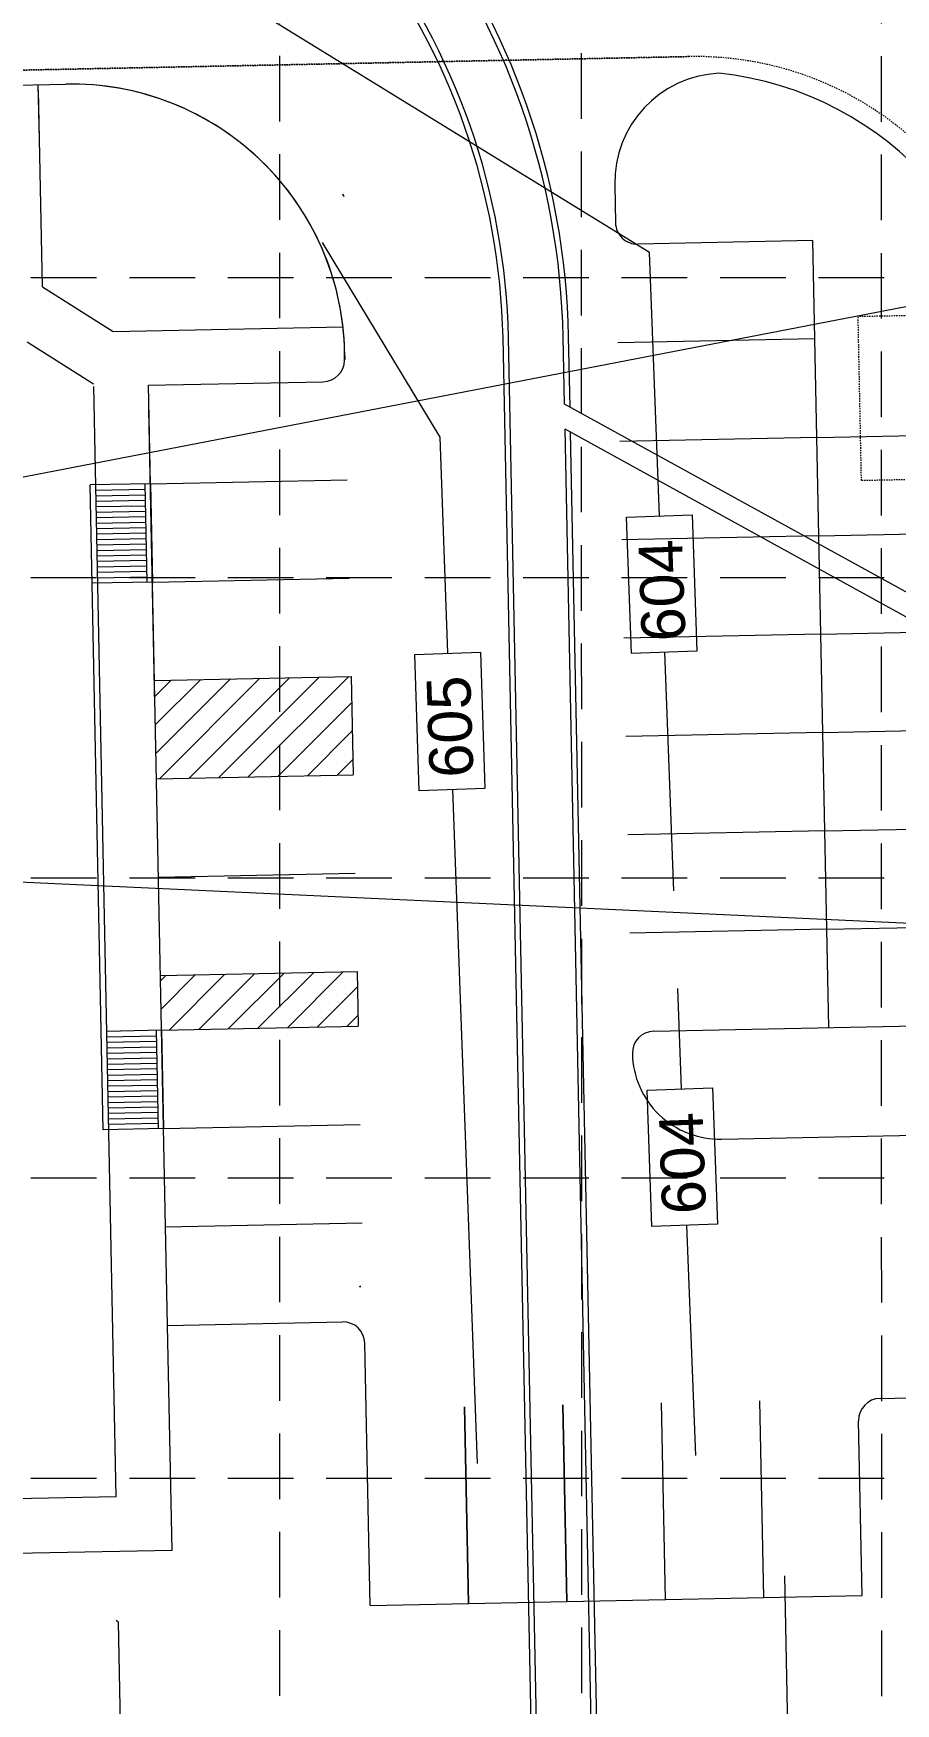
# Model space of a CAD drawing. Extents: x 2140663 to 2528301, y 336313 to 7007653.
# Drawn here: x 2528030.2 to 2528109, y 7007192.1 to 7007344.8 of the extents above; entities that cross this region are included whole.
import ezdxf

# ---------------------------------------------------------------- set-up
doc = ezdxf.new("R2010")
doc.units = 0
doc.header["$MEASUREMENT"] = 0
doc.linetypes.add('HIDDEN', pattern=[0.375, 0.25, -0.125])
doc.linetypes.add('xdrc002pt$0$HIDDEN2', pattern=[0.1875, 0.125, -0.0625])
for name, color, linetype in [('1 PROPOSED CONTOURS', 43, 'Continuous'), ('GRID', 254, 'HIDDEN'), ('SANDBAGS', 250, 'HIDDEN'), ('xdrc002ar$0$xdrc002ar$0$C-PKNG-FACE-N', 1, 'Continuous'), ('xdrc002ar$0$xdrc002ar$0$C-PKNG-STRP-N', 6, 'Continuous'), ('xdrc002ar$0$xdrc002ar$0$l-walk-n', 2, 'Continuous'), ('xdrc002pt$0$V-ESMT-ACCS-N', 2, 'xdrc002pt$0$HIDDEN2'), ('xdrc002pt$0$V-ESMT-WATR-N', 2, 'xdrc002pt$0$HIDDEN2'), ('xdrc002STM$0$C-STRM-PIPE-N', 5, 'Continuous')]:
    doc.layers.add(name, color=color, linetype=linetype)
doc.styles.get("Standard").update_dxf_attribs({"font": 'ARIAL.TTF'})
pattern_1 = [(45, (0, -12.47937491443008), (-1.325825214724776, 1.325825214724777), [])]

msp = doc.modelspace()

# ---------------------------------------------------------------- hatches: boundary and pattern name
at = {"layer": 'xdrc002ar$0$xdrc002ar$0$C-PKNG-STRP-N', "lineweight": 0}
h = msp.add_hatch(dxfattribs=at)
h.set_pattern_fill('ANSI31', scale=15, style=0)
h.set_pattern_definition(pattern_1)
h.paths.add_polyline_path([(2528059.225096128, 7007286.028946982), (2528041.228812036, 7007285.663570857), (2528041.411500099, 7007276.66542881), (2528059.40778419, 7007277.030804935)])
h = msp.add_hatch(dxfattribs=at)
h.set_pattern_fill('ANSI31', scale=15, style=0)
h.set_pattern_definition(pattern_1)
h.paths.add_polyline_path([(2528059.773160316, 7007259.034520844), (2528041.776876224, 7007258.669144719), (2528041.878369633, 7007253.670174916), (2528059.874653724, 7007254.035551041)])

# ---------------------------------------------------------------- linework, layer by layer
at = {"layer": '1 PROPOSED CONTOURS', "color": 43, "lineweight": 0}
for p, q in [((2528086.486926422, 7007324.818145701, 604), (2528048.53035116, 7007348.176449117, 604)), ((2528056.571623578, 7007325.709103404, 605), (2528067.323777052, 7007307.92329743, 605)), ((2528087.415481957, 7007300.705529065, 604), (2528086.486926422, 7007324.818145701, 604)), ((2528067.323777052, 7007307.92329743, 605), (2528068.043001588, 7007288.147037472, 605)), ((2528065.034920412, 7007288.048396401, 605), (2528071.03169706, 7007288.245042847, 605)), ((2528065.443820161, 7007275.578908448, 605), (2528065.034920412, 7007288.048396401, 605)), ((2528071.03169706, 7007288.245042847, 605), (2528071.440596811, 7007275.775554893, 605)), ((2528088.736215621, 7007266.408878721, 604), (2528087.895575934, 7007288.238507377, 604)), ((2528071.440596811, 7007275.775554893, 605), (2528065.443820161, 7007275.578908448, 605)), ((2528068.496439765, 7007275.679010023, 605), (2528070.738394725, 7007214.032775939, 605)), ((2528089.433104868, 7007248.312143957, 604), (2528089.080140669, 7007257.477875114, 604)), ((2528090.725181461, 7007214.759656928, 604), (2528089.913198844, 7007235.84512227, 604))]:
    msp.add_line(p, q, dxfattribs=at)
at = {"layer": '1 PROPOSED CONTOURS', "color": 43, "linetype": 'Continuous', "lineweight": 0}
for p, q in [((2528084.400085742, 7007300.599651608, 604), (2528090.39639054, 7007300.810195582, 604)), ((2528084.837883529, 7007288.131144805, 604), (2528084.400085742, 7007300.599651608, 604)), ((2528090.39639054, 7007300.810195582, 604), (2528090.834188328, 7007288.341688778, 604)), ((2528090.834188328, 7007288.341688778, 604), (2528084.837883529, 7007288.131144805, 604)), ((2528086.272415951, 7007248.201164941, 604), (2528092.268720749, 7007248.411708916, 604)), ((2528086.710213738, 7007235.732658138, 604), (2528086.272415951, 7007248.201164941, 604)), ((2528092.268720749, 7007248.411708916, 604), (2528092.706518536, 7007235.943202112, 604)), ((2528092.706518536, 7007235.943202112, 604), (2528086.710213738, 7007235.732658138, 604))]:
    msp.add_line(p, q, dxfattribs=at)
at = {"layer": '1 PROPOSED CONTOURS', "color": 43, "lineweight": 0, "extrusion": (0.8782213764916085, 0.4782543401509123, 0), "elevation": 5571481.017883018}
msp.add_lwpolyline([(4944932.193873627, 604), (4944931.973608942, 604)], dxfattribs=at)
at = {"layer": '1 PROPOSED CONTOURS', "color": 43, "lineweight": 0, "extrusion": (0.8782204423158941, 0.4782560555795141, 0), "elevation": 5571490.67680632}
msp.add_lwpolyline([(4944921.090827543, 604), (4944921.311091403, 604)], dxfattribs=at)
at = {"layer": '1 PROPOSED CONTOURS', "color": 43, "lineweight": 0, "elevation": 605}
for points in [[(2528060.03127047, 7007230.176343242), (2528060.021576568, 7007230.264641207)], [(2528060.038575621, 7007230.282344825), (2528060.03127047, 7007230.176343242)]]:
    msp.add_lwpolyline(points, dxfattribs=at)
at = {"layer": '1 PROPOSED CONTOURS', "color": 43, "lineweight": 0, "extrusion": (0.9997939759751727, 0.02029792116833487, 0), "elevation": 2669809.645724656}
msp.add_lwpolyline([(6954444.952014042, 602.0000000000005), (6954427.943958367, 602.0000000000005)], dxfattribs=at)
at = {"layer": '1 PROPOSED CONTOURS', "color": 43, "lineweight": 0, "extrusion": (-0.6128747475764237, -0.7901800704795934, 0), "elevation": -7086320.036464694}
msp.add_lwpolyline([(-2296930.712680795, 605.0000000000005), (-2296930.486149916, 605.0000000000005)], dxfattribs=at)
at = {"layer": '1 PROPOSED CONTOURS', "color": 43, "lineweight": 0, "extrusion": (0.9997939605338234, 0.02029868173285457, 0), "elevation": 2669753.948241355}
msp.add_lwpolyline([(6954439.961151117, 605.0000000000005), (6954425.979706225, 605.0000000000005)], dxfattribs=at)
at = {"layer": 'GRID', "color": 253, "linetype": 'HIDDEN', "lineweight": 0, "ltscale": 24}
for p, q in [((2528080.45980197, 7006032.041801908), (2528080.250281271, 7007625.178615601)), ((2528107.768453324, 7006031.75605775), (2528107.707753342, 7007625.178615601)), ((2528052.75125109, 7006031.787906426), (2528052.67153935, 7007624.562990395)), ((2527228.947377252, 7007322.530797625), (2528272.331315909, 7007322.530797625)), ((2527228.947377252, 7007295.073325557), (2528272.331315909, 7007295.073325557)), ((2527228.947377252, 7007267.615853484), (2528272.331315909, 7007267.615853484)), ((2527228.947377252, 7007240.158381416), (2528272.331315909, 7007240.158381416)), ((2527228.947377252, 7007212.700909346), (2528272.331315909, 7007212.700909346))]:
    msp.add_line(p, q, dxfattribs=at)
at = {"layer": 'SANDBAGS', "color": 7, "linetype": 'Continuous', "lineweight": 0}
for p, q in [((2527911.876143212, 7007281.632077943), (2528166.966509608, 7007330.897525273)), ((2528168.880182803, 7007260.723650004), (2527914.25094047, 7007272.533957462))]:
    msp.add_line(p, q, dxfattribs=at)
at = {"layer": 'xdrc002ar$0$xdrc002ar$0$C-PKNG-FACE-N', "color": 7, "lineweight": 0}
for p, q in [((2528027.122594551, 7007340.087946432), (2528033.11992937, 7007340.209709512)), ((2528030.720824295, 7007335.160782414), (2528030.619320888, 7007340.158939995)), ((2528030.723352429, 7007335.16004126), (2528030.632008725, 7007339.659096079)), ((2528030.997383536, 7007321.662876772), (2528030.723352429, 7007335.16004126)), ((2528083.31689662, 7007331.009250525), (2528083.38757681, 7007327.527959041)), ((2528101.424370766, 7007325.89374627), (2528085.427761278, 7007325.56896927)), ((2528101.424370766, 7007325.89374627), (2528085.427761278, 7007325.568969267)), ((2528101.789746895, 7007307.897462179), (2528101.424370767, 7007325.89374627)), ((2528030.997383536, 7007321.662876772), (2528037.453355774, 7007317.593505696)), ((2528037.453355775, 7007317.593505697), (2528058.469499114, 7007318.020193617)), ((2528029.599717417, 7007316.633489715), (2528035.676776317, 7007312.802957802)), ((2528058.622233408, 7007315.722427248), (2528058.636434591, 7007315.022960239)), ((2528037.743806111, 7007210.993100021), (2528035.681777972, 7007312.556507182)), ((2528040.680747776, 7007312.658000591), (2528056.666643581, 7007312.982560076)), ((2528042.42643404, 7007226.675737983), (2528040.680747774, 7007312.658000591)), ((2528041.274071597, 7007283.433108749), (2528040.726009377, 7007310.427437844)), ((2528101.798686719, 7007307.897643683), (2528117.786385545, 7007308.222239773)), ((2528040.863435922, 7007303.659854948), (2528035.364569127, 7007303.548212198)), ((2528036.562197002, 7007244.560090188), (2528035.364569128, 7007303.548212198)), ((2528040.363539131, 7007303.649705611), (2528040.546227195, 7007294.651563566)), ((2528040.863435913, 7007303.659854948), (2528041.046123975, 7007294.661712902)), ((2528041.046130087, 7007294.66141297), (2528035.547265478, 7007294.549770263)), ((2528041.378472843, 7007253.66002558), (2528041.561160907, 7007244.661883535)), ((2528041.878369625, 7007253.670174916), (2528042.061057687, 7007244.67203287)), ((2528042.061063799, 7007244.671732939), (2528036.56219919, 7007244.560090232)), ((2528042.426434041, 7007226.675737983), (2528058.423130207, 7007227.000516744)), ((2528042.844269514, 7007206.095614219), (2528042.426434041, 7007226.675737983)), ((2528060.950483383, 7007201.046494328), (2528060.463315492, 7007225.041526186)), ((2528105.941193611, 7007201.959934642), (2528105.616414831, 7007217.956631612)), ((2528037.743808109, 7007210.993100061), (2528024.747648163, 7007210.729265242)), ((2528042.844269514, 7007206.095614219), (2528024.849132166, 7007205.730295247))]:
    msp.add_line(p, q, dxfattribs=at)
at = {"layer": 'xdrc002ar$0$xdrc002ar$0$C-PKNG-FACE-N', "color": 7, "linetype": 'Continuous', "lineweight": 0}
for p, q in [((2528086.889278515, 7007253.583821638), (2528118.882472495, 7007254.233375136)), ((2528084.930288741, 7007251.543637171), (2528084.930288741, 7007251.54363717)), ((2528093.091026615, 7007243.707678073), (2528113.086697867, 7007244.113647487)), ((2528107.575404606, 7007219.996816081), (2528111.574278914, 7007220.078004686)), ((2528060.950483383, 7007201.046494328), (2528105.94119361, 7007201.959934642))]:
    msp.add_line(p, q, dxfattribs=at)
at = {"layer": 'xdrc002ar$0$xdrc002ar$0$C-PKNG-FACE-N', "color": 7, "lineweight": 0}
for centre, radius, start, end in [((2528093.314832226, 7007331.21223726), 9.999996000000001, 92.8172921385419, 181.1631084898884), ((2528089.687608345, 7007311.304023849), 30.06012066181445, 358.6163825511441, 84.01231600137503), ((2528033.62739439, 7007315.214960488), 24.99999, 1.163108489888423, 91.16310880998755), ((2528033.62739439, 7007315.214960488), 24.9999, 359.4200217644945, 91.16310870003836), ((2528085.387163931, 7007327.568556389), 1.9999992, 181.163108655291, 271.1631086831875), ((2528056.626046217, 7007314.982147997), 2, 271.1631086867009, 359.4200217655803), ((2528058.463727571, 7007225.000928823), 2, 1.163108677210495, 91.16310867636352)]:
    msp.add_arc(centre, radius, start, end, dxfattribs=at)
at = {"layer": 'xdrc002ar$0$xdrc002ar$0$C-PKNG-FACE-N', "color": 7, "linetype": 'Continuous', "lineweight": 0}
for centre, radius, start, end in [((2528086.929875862, 7007251.584234518), 1.9999992, 91.16310880998755, 181.1631084898884), ((2528092.928637226, 7007251.70602656), 7.999996800000002, 181.1631084898884, 271.1631088099875), ((2528107.616001953, 7007217.997228959), 1.9999992, 91.16310880998755, 181.1631084898884)]:
    msp.add_arc(centre, radius, start, end, dxfattribs=at)
at = {"layer": 'xdrc002ar$0$xdrc002ar$0$C-PKNG-STRP-N', "color": 7, "lineweight": 0}
for p, q in [((2528101.60705883, 7007316.895604225), (2528083.610874719, 7007316.530230127)), ((2528101.607060857, 7007316.895504247), (2528083.610876748, 7007316.530130151)), ((2528101.789748921, 7007307.897362202), (2528083.793564811, 7007307.531988105)), ((2528102.885875506, 7007253.908598387), (2528101.789746895, 7007307.897462179)), ((2528040.863435912, 7007303.659854947), (2528058.859720003, 7007304.025231073)), ((2528101.972436984, 7007298.899220156), (2528083.976252875, 7007298.533846059)), ((2528101.972436984, 7007298.899220156), (2528119.968621097, 7007299.264594253)), ((2528041.046123975, 7007294.661712902), (2528059.042408065, 7007295.027089027)), ((2528102.155125048, 7007289.901078111), (2528084.158940938, 7007289.535704014)), ((2528102.155125046, 7007289.90107811), (2528120.151309159, 7007290.266452207)), ((2528041.228812038, 7007285.663570856), (2528059.225096128, 7007286.028946981)), ((2528059.225096128, 7007286.028946981), (2528059.40778419, 7007277.030804936)), ((2528102.33781108, 7007280.903036045), (2528120.333995192, 7007281.26841014)), ((2528102.33781311, 7007280.902936064), (2528084.341628999, 7007280.537561969)), ((2528041.4115001, 7007276.66542881), (2528059.40778419, 7007277.030804936)), ((2528102.520499143, 7007271.904893999), (2528120.516683254, 7007272.270268096)), ((2528102.520499144, 7007271.904893999), (2528084.524315033, 7007271.539519903)), ((2528041.594188163, 7007267.667286765), (2528059.590472253, 7007268.03266289)), ((2528102.703187207, 7007262.906751953), (2528084.707003095, 7007262.541377856)), ((2528102.703187206, 7007262.906751953), (2528120.699371317, 7007263.27212605)), ((2528041.776876225, 7007258.669144719), (2528059.773160316, 7007259.034520844)), ((2528059.773160316, 7007259.034520844), (2528059.874653724, 7007254.035551041)), ((2528041.878369634, 7007253.670174916), (2528059.874653724, 7007254.035551041)), ((2528042.06105777, 7007244.672029272), (2528060.05734186, 7007245.037405397)), ((2528042.243745905, 7007235.673883627), (2528060.240029996, 7007236.039259752)), ((2528069.948625429, 7007201.22918239), (2528069.583249304, 7007219.225466481)), ((2528069.948623399, 7007201.229282371), (2528069.583249304, 7007219.225466481)), ((2528069.583349283, 7007219.225468512), (2528069.948725409, 7007201.229184422)), ((2528078.581291369, 7007219.408152515), (2528078.946665464, 7007201.411968402)), ((2528078.946767474, 7007201.411870454), (2528078.581391349, 7007219.408154545)), ((2528087.94490952, 7007201.594558517), (2528087.579533394, 7007219.590842607)), ((2528096.943051565, 7007201.777246579), (2528096.57767544, 7007219.77353067))]:
    msp.add_line(p, q, dxfattribs=at)
at = {"layer": 'xdrc002ar$0$xdrc002ar$0$C-PKNG-STRP-N', "color": 7, "linetype": 'Continuous', "lineweight": 0}
msp.add_line((2528041.878369634, 7007253.670174916), (2528036.879401821, 7007253.568681548), dxfattribs=at)
at = {"layer": 'xdrc002ar$0$xdrc002ar$0$l-walk-n', "color": 7, "lineweight": 0}
for p, q in [((2528035.874619476, 7007303.058364821), (2528040.373690499, 7007303.149708851)), ((2528035.884768813, 7007302.558468042), (2528040.383839834, 7007302.649812071)), ((2528035.89491815, 7007302.058571261), (2528040.393989173, 7007302.149915291)), ((2528035.905067487, 7007301.558674482), (2528040.40413851, 7007301.650018511)), ((2528035.915216823, 7007301.058777701), (2528040.414287846, 7007301.150121732)), ((2528035.92536616, 7007300.558880921), (2528040.424437183, 7007300.650224952)), ((2528035.935515496, 7007300.058984142), (2528040.434586519, 7007300.150328171)), ((2528035.945664835, 7007299.559087362), (2528040.444735858, 7007299.650431392)), ((2528035.95581417, 7007299.059190582), (2528040.454885194, 7007299.150534612)), ((2528035.965963508, 7007298.559293802), (2528040.46503453, 7007298.650637832)), ((2528035.976112843, 7007298.059397022), (2528040.475183868, 7007298.150741052)), ((2528035.986262181, 7007297.559500243), (2528040.485333203, 7007297.650844271)), ((2528035.996411518, 7007297.059603462), (2528040.495482542, 7007297.150947492)), ((2528036.006560854, 7007296.559706682), (2528040.505631878, 7007296.651050712)), ((2528036.016710192, 7007296.059809902), (2528040.515781215, 7007296.151153932)), ((2528036.026859527, 7007295.559913122), (2528040.52593055, 7007295.651257152)), ((2528036.037008865, 7007295.060016342), (2528040.536079887, 7007295.151360372)), ((2528036.889553188, 7007253.068684789), (2528041.388624211, 7007253.16002882)), ((2528036.899702525, 7007252.568788011), (2528041.398773546, 7007252.660132039)), ((2528036.909851862, 7007252.06889123), (2528041.408922885, 7007252.16023526)), ((2528036.920001199, 7007251.56899445), (2528041.419072222, 7007251.66033848)), ((2528036.930150535, 7007251.06909767), (2528041.429221557, 7007251.1604417)), ((2528036.940299871, 7007250.56920089), (2528041.439370895, 7007250.660544921)), ((2528036.950449208, 7007250.06930411), (2528041.449520231, 7007250.16064814)), ((2528036.960598547, 7007249.569407331), (2528041.45966957, 7007249.66075136)), ((2528036.970747882, 7007249.06951055), (2528041.469818906, 7007249.160854581)), ((2528036.98089722, 7007248.569613771), (2528041.479968242, 7007248.660957801)), ((2528036.991046555, 7007248.069716991), (2528041.49011758, 7007248.161061021)), ((2528037.001195893, 7007247.569820211), (2528041.500266915, 7007247.66116424)), ((2528037.01134523, 7007247.069923431), (2528041.510416253, 7007247.16126746)), ((2528037.021494566, 7007246.570026651), (2528041.52056559, 7007246.661370681)), ((2528037.031643904, 7007246.07012987), (2528041.530714927, 7007246.161473901)), ((2528037.041793239, 7007245.570233091), (2528041.540864262, 7007245.66157712)), ((2528037.051942577, 7007245.070336311), (2528041.551013599, 7007245.161680341))]:
    msp.add_line(p, q, dxfattribs=at)
at = {"layer": 'xdrc002pt$0$V-ESMT-ACCS-N', "color": 7, "lineweight": 0}
for p, q in [((2528090.084943217, 7007342.725092524), (2527970.101540764, 7007340.289085705)), ((2527970.101540764, 7007340.289085705), (2528090.084943217, 7007342.725092524)), ((2528090.084592096, 7007342.724253708), (2528090.084610028, 7007342.724254072)), ((2528090.084943216, 7007342.725092524), (2528090.084943216, 7007342.725092524))]:
    msp.add_line(p, q, dxfattribs=at)
for radius in [29.99999999983095, 29.99999999981205]:
    msp.add_arc((2528090.69390367, 7007312.731273708), radius, 1.163108680693335, 91.16310867891504, dxfattribs=at)
at = {"layer": 'xdrc002pt$0$V-ESMT-WATR-N', "color": 7, "lineweight": 0}
for p, q in [((2528119.981948359, 7007319.228229787), (2528105.571028348, 7007318.935646815)), ((2528105.875508576, 7007303.938737409), (2528105.571028348, 7007318.935646815)), ((2528120.872417985, 7007304.24321764), (2528105.875508576, 7007303.938737409))]:
    msp.add_line(p, q, dxfattribs=at)
at = {"layer": 'xdrc002STM$0$C-STRM-PIPE-N', "color": 5, "lineweight": 0}
for p, q in [((2528076.368440306, 7007156.209373553), (2528073.104163761, 7007316.988482729)), ((2528076.86247756, 7007156.508138549), (2528073.604060741, 7007316.99863207)), ((2528078.728022067, 7007310.943776445), (2528078.603030544, 7007317.100125479)), ((2528079.233778772, 7007310.665310129), (2528079.102927524, 7007317.11027482)), ((2528163.694845044, 7007264.161602568), (2528078.728022067, 7007310.943776445)), ((2528083.528457773, 7007074.502480458), (2528078.774899865, 7007308.634851198)), ((2528163.741722842, 7007261.852677318), (2528078.774899864, 7007308.634851198)), ((2528084.028354756, 7007074.512629799), (2528079.28065657, 7007308.356384883))]:
    msp.add_line(p, q, dxfattribs=at)
for radius in [67.49999999998434, 68.0000000000781, 61.9999999999219, 62.50000000001566]:
    msp.add_arc((2528011.116938208, 7007315.729964457), radius, 1.163108679727469, 37.49727631596019, dxfattribs=at)

# ---------------------------------------------------------------- texts
at = {"layer": '1 PROPOSED CONTOURS', "color": 43, "lineweight": 0}
for s, rotation, p in [('604', 92.01095969702375, (2528089.799713532, 7007289.30598225, 604)), ('605', 91.87817157055774, (2528070.405238256, 7007276.83743019, 605)), ('604', 92.01095969702375, (2528091.672043741, 7007236.907495583, 604))]:
    msp.add_text(s, height=4, rotation=rotation, dxfattribs=at).set_placement(p)

doc.saveas('drawing.dxf')
